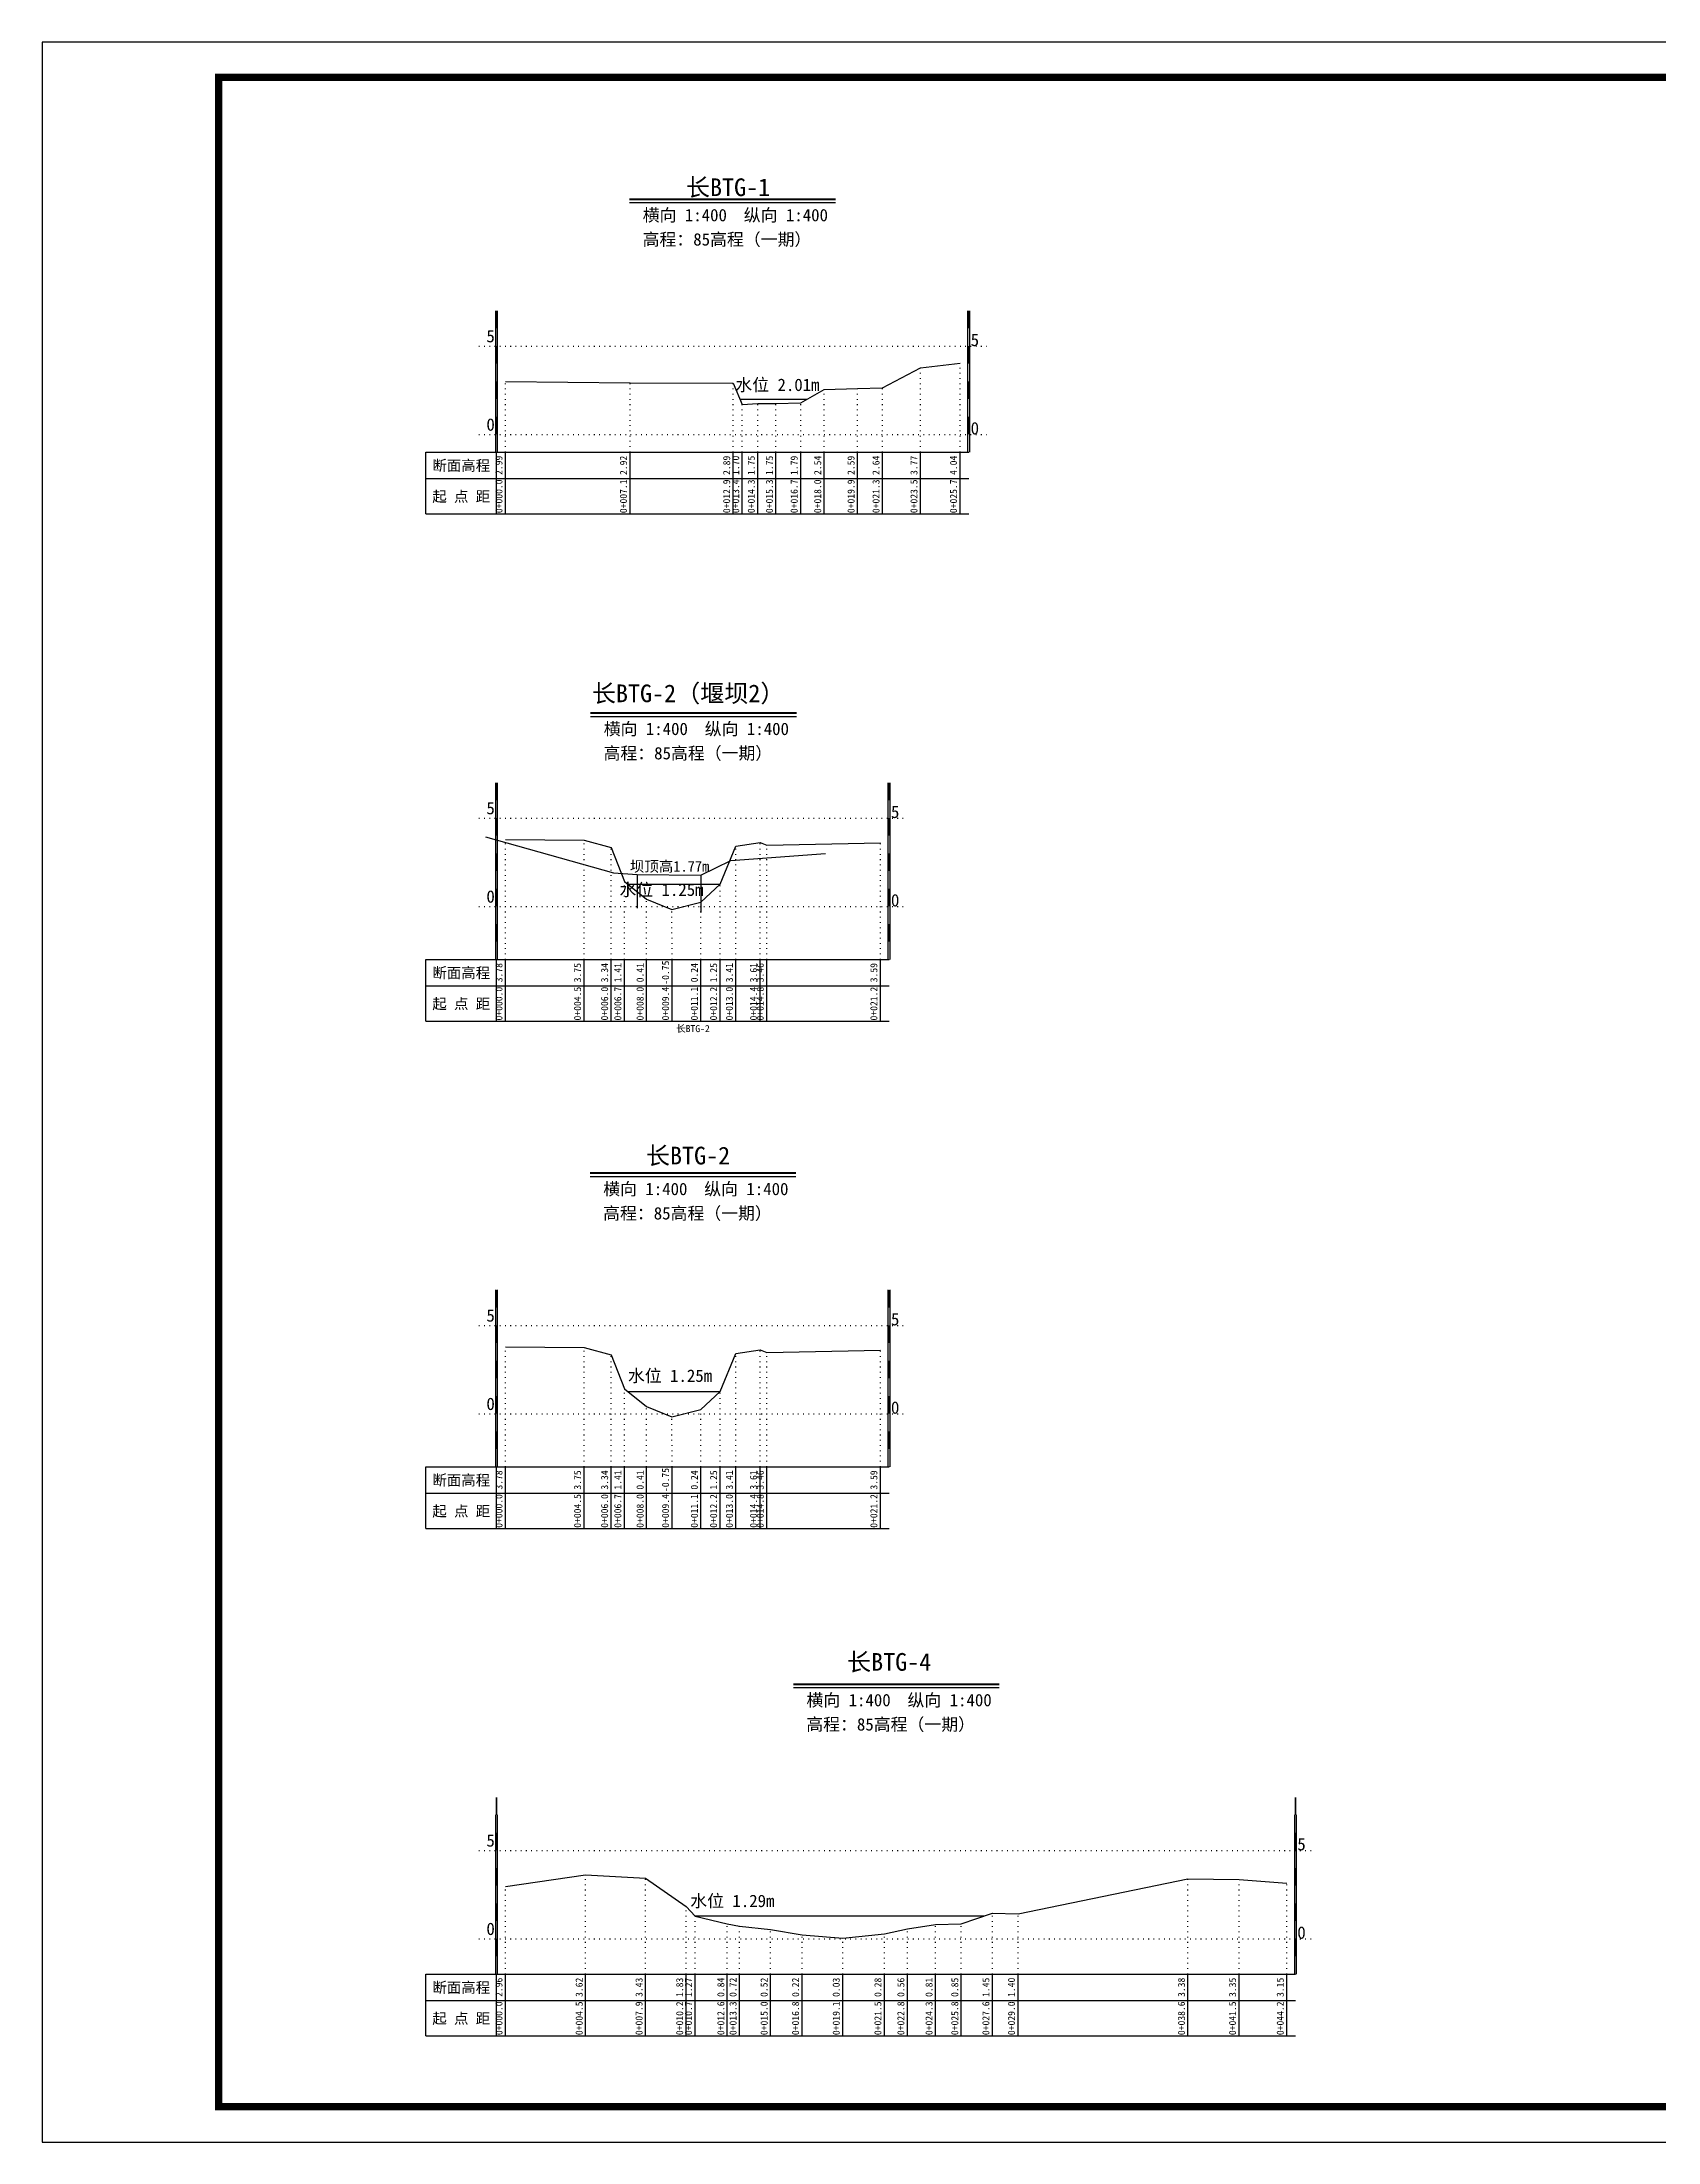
# Model space of a CAD drawing. Header units: millimetres. Extents: x 518104 to 521506, y 3371901 to 3372198.
# Drawn here: x 518104.4 to 518333, y 3371900.9 to 3372197.9 of the extents above; entities that cross this region are included whole.
import ezdxf
from ezdxf.enums import TextEntityAlignment as Align

# ---------------------------------------------------------------- set-up
doc = ezdxf.new("R2010")
doc.units = ezdxf.units.MM
doc.header["$LTSCALE"] = 0.4
doc.header["$MEASUREMENT"] = 0
doc.linetypes.add('X4', pattern=[1.6, 0, -1.6])
for name, color, linetype in [('DMX', 1, 'Continuous'), ('zdm1', 5, 'Continuous'), ('ZDMT5', 3, 'Continuous'), ('图框', 7, 'Continuous'), ('堰坝', 7, 'Continuous'), ('断面名称', 5, 'Continuous'), ('比例尺', 3, 'Continuous'), ('水位', 4, 'Continuous')]:
    doc.layers.add(name, color=color, linetype=linetype)
doc.styles.add('HDM', font='仿宋_GB2312.ttf')

msp = doc.modelspace()

# ---------------------------------------------------------------- linework, layer by layer
at = {"layer": 'DMX', "linetype": 'Continuous', "flags": 128}
for points in [[(518169.93, 3372149.85), (518187.56, 3372149.67), (518202.16, 3372149.6), (518203.43, 3372146.62), (518205.63, 3372146.75), (518208.21, 3372146.75), (518211.71, 3372146.85), (518215.03, 3372148.72), (518219.76, 3372148.85), (518223.28, 3372148.97), (518228.66, 3372151.8), (518234.26, 3372152.47)], [(518169.93, 3372085.07), (518181.06, 3372085), (518184.88, 3372083.97), (518186.76, 3372079.15), (518189.91, 3372076.65), (518193.49, 3372075.19), (518197.58, 3372076.22), (518200.31, 3372078.75), (518202.53, 3372084.15), (518205.96, 3372084.65), (518206.91, 3372084.27), (518222.98, 3372084.6)], [(518169.93, 3372013.32), (518181.06, 3372013.25), (518184.88, 3372012.22), (518186.76, 3372007.4), (518189.91, 3372004.9), (518193.49, 3372003.44), (518197.58, 3372004.47), (518200.31, 3372007), (518202.53, 3372012.4), (518205.96, 3372012.9), (518206.91, 3372012.52), (518222.98, 3372012.85)], [(518169.93, 3371937.02), (518181.28, 3371938.67), (518189.76, 3371938.2), (518195.51, 3371934.2), (518196.76, 3371932.8), (518201.33, 3371931.72), (518203.06, 3371931.42), (518207.46, 3371930.92), (518211.91, 3371930.17), (518217.66, 3371929.7), (518223.56, 3371930.32), (518226.81, 3371931.02), (518230.78, 3371931.65), (518234.43, 3371931.75), (518238.83, 3371933.25), (518242.46, 3371933.12), (518266.51, 3371938.07), (518273.73, 3371938), (518280.48, 3371937.5)]]:
    msp.add_lwpolyline(points, dxfattribs=at)
at = {"layer": 'zdm1', "linetype": 'Continuous'}
for p, q in [((518168.56, 3372139.87), (518168.56, 3372159.87)), ((518168.81, 3372139.87), (518168.81, 3372159.87)), ((518235.38, 3372139.87), (518235.38, 3372159.87)), ((518235.63, 3372139.87), (518235.63, 3372159.87)), ((518158.68, 3372139.87), (518169.93, 3372139.87)), ((518158.68, 3372131.12), (518158.68, 3372139.87)), ((518168.68, 3372131.12), (518168.68, 3372139.87)), ((518169.93, 3372139.87), (518235.51, 3372139.87)), ((518158.68, 3372136.12), (518235.51, 3372136.12)), ((518158.68, 3372131.12), (518235.51, 3372131.12)), ((518168.56, 3372068.12), (518168.56, 3372093.12)), ((518168.81, 3372068.12), (518168.81, 3372093.12)), ((518224.11, 3372068.12), (518224.11, 3372093.12)), ((518224.36, 3372068.12), (518224.36, 3372093.12)), ((518158.68, 3372068.12), (518169.93, 3372068.12)), ((518158.68, 3372059.37), (518158.68, 3372068.12)), ((518168.68, 3372059.37), (518168.68, 3372068.12)), ((518169.93, 3372068.12), (518224.23, 3372068.12)), ((518158.68, 3372064.37), (518224.23, 3372064.37)), ((518158.68, 3372059.37), (518224.23, 3372059.37)), ((518168.56, 3371996.37), (518168.56, 3372021.37)), ((518168.81, 3371996.37), (518168.81, 3372021.37)), ((518224.11, 3371996.37), (518224.11, 3372021.37)), ((518224.36, 3371996.37), (518224.36, 3372021.37)), ((518158.68, 3371996.37), (518169.93, 3371996.37)), ((518158.68, 3371987.62), (518158.68, 3371996.37)), ((518168.68, 3371987.62), (518168.68, 3371996.37)), ((518169.93, 3371996.37), (518224.23, 3371996.37)), ((518158.68, 3371992.62), (518224.23, 3371992.62)), ((518158.68, 3371987.62), (518224.23, 3371987.62)), ((518168.56, 3371924.62), (518168.56, 3371947.12)), ((518168.81, 3371924.62), (518168.81, 3371947.12)), ((518281.61, 3371924.62), (518281.61, 3371947.12)), ((518281.86, 3371924.62), (518281.86, 3371947.12)), ((518158.68, 3371924.62), (518169.93, 3371924.62)), ((518158.68, 3371915.87), (518158.68, 3371924.62)), ((518168.68, 3371915.87), (518168.68, 3371924.62)), ((518169.93, 3371924.62), (518281.73, 3371924.62)), ((518158.68, 3371920.87), (518281.73, 3371920.87)), ((518158.68, 3371915.87), (518281.73, 3371915.87))]:
    msp.add_line(p, q, dxfattribs=at)
at = {"layer": 'zdm1', "linetype": 'X4'}
for p, q in [((518166.18, 3372154.87), (518238.01, 3372154.87)), ((518166.18, 3372142.37), (518238.01, 3372142.37)), ((518166.18, 3372088.12), (518226.73, 3372088.12)), ((518166.18, 3372075.62), (518226.73, 3372075.62)), ((518166.18, 3372016.37), (518226.73, 3372016.37)), ((518166.18, 3372003.87), (518226.73, 3372003.87)), ((518166.18, 3371942.12), (518284.23, 3371942.12)), ((518166.18, 3371929.62), (518284.23, 3371929.62))]:
    msp.add_line(p, q, dxfattribs=at)
at = {"layer": 'zdm1', "linetype": 'Continuous', "flags": 128}
for points in [[(518168.68, 3372157.37, 0.25, 0.25, 0), (518168.68, 3372159.87, 0.25, 0.25, 0)], [(518235.51, 3372157.37, 0.25, 0.25, 0), (518235.51, 3372159.87, 0.25, 0.25, 0)], [(518168.68, 3372152.37, 0.25, 0.25, 0), (518168.68, 3372154.87, 0.25, 0.25, 0)], [(518235.51, 3372152.37, 0.25, 0.25, 0), (518235.51, 3372154.87, 0.25, 0.25, 0)], [(518168.68, 3372147.37, 0.25, 0.25, 0), (518168.68, 3372149.87, 0.25, 0.25, 0)], [(518235.51, 3372147.37, 0.25, 0.25, 0), (518235.51, 3372149.87, 0.25, 0.25, 0)], [(518168.68, 3372142.37, 0.25, 0.25, 0), (518168.68, 3372144.87, 0.25, 0.25, 0)], [(518235.51, 3372142.37, 0.25, 0.25, 0), (518235.51, 3372144.87, 0.25, 0.25, 0)], [(518168.68, 3372090.62, 0.25, 0.25, 0), (518168.68, 3372093.12, 0.25, 0.25, 0)], [(518224.23, 3372090.62, 0.25, 0.25, 0), (518224.23, 3372093.12, 0.25, 0.25, 0)], [(518168.68, 3372085.62, 0.25, 0.25, 0), (518168.68, 3372088.12, 0.25, 0.25, 0)], [(518224.23, 3372085.62, 0.25, 0.25, 0), (518224.23, 3372088.12, 0.25, 0.25, 0)], [(518168.68, 3372080.62, 0.25, 0.25, 0), (518168.68, 3372083.12, 0.25, 0.25, 0)], [(518224.23, 3372080.62, 0.25, 0.25, 0), (518224.23, 3372083.12, 0.25, 0.25, 0)], [(518168.68, 3372075.62, 0.25, 0.25, 0), (518168.68, 3372078.12, 0.25, 0.25, 0)], [(518224.23, 3372075.62, 0.25, 0.25, 0), (518224.23, 3372078.12, 0.25, 0.25, 0)], [(518168.68, 3372070.62, 0.25, 0.25, 0), (518168.68, 3372073.12, 0.25, 0.25, 0)], [(518224.23, 3372070.62, 0.25, 0.25, 0), (518224.23, 3372073.12, 0.25, 0.25, 0)], [(518168.68, 3372018.87, 0.25, 0.25, 0), (518168.68, 3372021.37, 0.25, 0.25, 0)], [(518224.23, 3372018.87, 0.25, 0.25, 0), (518224.23, 3372021.37, 0.25, 0.25, 0)], [(518168.68, 3372013.87, 0.25, 0.25, 0), (518168.68, 3372016.37, 0.25, 0.25, 0)], [(518224.23, 3372013.87, 0.25, 0.25, 0), (518224.23, 3372016.37, 0.25, 0.25, 0)], [(518168.68, 3372008.87, 0.25, 0.25, 0), (518168.68, 3372011.37, 0.25, 0.25, 0)], [(518224.23, 3372008.87, 0.25, 0.25, 0), (518224.23, 3372011.37, 0.25, 0.25, 0)], [(518168.68, 3372003.87, 0.25, 0.25, 0), (518168.68, 3372006.37, 0.25, 0.25, 0)], [(518224.23, 3372003.87, 0.25, 0.25, 0), (518224.23, 3372006.37, 0.25, 0.25, 0)], [(518168.68, 3371998.87, 0.25, 0.25, 0), (518168.68, 3372001.37, 0.25, 0.25, 0)], [(518224.23, 3371998.87, 0.25, 0.25, 0), (518224.23, 3372001.37, 0.25, 0.25, 0)], [(518168.68, 3371947.12, 0.25, 0.25, 0), (518168.68, 3371949.62, 0.25, 0.25, 0)], [(518281.73, 3371947.12, 0.25, 0.25, 0), (518281.73, 3371949.62, 0.25, 0.25, 0)], [(518168.68, 3371942.12, 0.25, 0.25, 0), (518168.68, 3371944.62, 0.25, 0.25, 0)], [(518281.73, 3371942.12, 0.25, 0.25, 0), (518281.73, 3371944.62, 0.25, 0.25, 0)], [(518168.68, 3371937.12, 0.25, 0.25, 0), (518168.68, 3371939.62, 0.25, 0.25, 0)], [(518281.73, 3371937.12, 0.25, 0.25, 0), (518281.73, 3371939.62, 0.25, 0.25, 0)], [(518168.68, 3371932.12, 0.25, 0.25, 0), (518168.68, 3371934.62, 0.25, 0.25, 0)], [(518281.73, 3371932.12, 0.25, 0.25, 0), (518281.73, 3371934.62, 0.25, 0.25, 0)], [(518168.68, 3371927.12, 0.25, 0.25, 0), (518168.68, 3371929.62, 0.25, 0.25, 0)], [(518281.73, 3371927.12, 0.25, 0.25, 0), (518281.73, 3371929.62, 0.25, 0.25, 0)]]:
    msp.add_lwpolyline(points, format="xyseb", dxfattribs=at)
at = {"layer": 'ZDMT5', "linetype": 'X4'}
for p, q in [((518228.66, 3372139.87), (518228.66, 3372151.8)), ((518234.26, 3372139.87), (518234.26, 3372152.47)), ((518169.93, 3372139.87), (518169.93, 3372149.85)), ((518187.56, 3372139.87), (518187.56, 3372149.67)), ((518202.16, 3372139.87), (518202.16, 3372149.6)), ((518215.03, 3372139.87), (518215.03, 3372148.72)), ((518219.76, 3372139.87), (518219.76, 3372148.85)), ((518223.28, 3372139.87), (518223.28, 3372148.97)), ((518203.43, 3372139.87), (518203.43, 3372146.62)), ((518205.63, 3372139.87), (518205.63, 3372146.75)), ((518208.21, 3372139.87), (518208.21, 3372146.75)), ((518211.71, 3372139.87), (518211.71, 3372146.85)), ((518169.93, 3372068.12), (518169.93, 3372085.07)), ((518181.06, 3372068.12), (518181.06, 3372085)), ((518205.96, 3372068.12), (518205.96, 3372084.65)), ((518222.98, 3372068.12), (518222.98, 3372084.6)), ((518184.88, 3372068.12), (518184.88, 3372083.97)), ((518202.53, 3372068.12), (518202.53, 3372084.15)), ((518206.91, 3372068.12), (518206.91, 3372084.27)), ((518186.76, 3372068.12), (518186.76, 3372079.15)), ((518200.31, 3372068.12), (518200.31, 3372078.75)), ((518189.91, 3372068.12), (518189.91, 3372076.65)), ((518197.58, 3372068.12), (518197.58, 3372076.22)), ((518193.51, 3372068.12), (518193.49, 3372075.19)), ((518169.93, 3371996.37), (518169.93, 3372013.32)), ((518181.06, 3371996.37), (518181.06, 3372013.25)), ((518184.88, 3371996.37), (518184.88, 3372012.22)), ((518202.53, 3371996.37), (518202.53, 3372012.4)), ((518205.96, 3371996.37), (518205.96, 3372012.9)), ((518206.91, 3371996.37), (518206.91, 3372012.52)), ((518222.98, 3371996.37), (518222.98, 3372012.85)), ((518186.76, 3371996.37), (518186.76, 3372007.4)), ((518189.91, 3371996.37), (518189.91, 3372004.9)), ((518197.58, 3371996.37), (518197.58, 3372004.47)), ((518200.31, 3371996.37), (518200.31, 3372007)), ((518193.51, 3371996.37), (518193.49, 3372003.44)), ((518169.93, 3371924.62), (518169.93, 3371937.02)), ((518181.28, 3371924.62), (518181.28, 3371938.67)), ((518189.76, 3371924.62), (518189.76, 3371938.2)), ((518266.51, 3371924.62), (518266.51, 3371938.07)), ((518273.73, 3371924.62), (518273.73, 3371938)), ((518280.48, 3371924.62), (518280.48, 3371937.5)), ((518195.51, 3371924.62), (518195.51, 3371934.2)), ((518238.83, 3371924.62), (518238.83, 3371933.25)), ((518242.46, 3371924.62), (518242.46, 3371933.12)), ((518196.76, 3371924.62), (518196.76, 3371932.8)), ((518201.33, 3371924.62), (518201.33, 3371931.72)), ((518203.06, 3371924.62), (518203.06, 3371931.42)), ((518207.46, 3371924.62), (518207.46, 3371930.92)), ((518211.91, 3371924.62), (518211.91, 3371930.17)), ((518223.56, 3371924.62), (518223.56, 3371930.32)), ((518226.81, 3371924.62), (518226.81, 3371931.02)), ((518230.78, 3371924.62), (518230.78, 3371931.65)), ((518234.43, 3371924.62), (518234.43, 3371931.75)), ((518217.66, 3371924.62), (518217.66, 3371929.7))]:
    msp.add_line(p, q, dxfattribs=at)
at = {"layer": 'ZDMT5', "linetype": 'Continuous'}
for p, q in [((518169.93, 3372131.12), (518169.93, 3372139.87)), ((518187.56, 3372131.12), (518187.56, 3372139.87)), ((518202.16, 3372131.12), (518202.16, 3372139.87)), ((518203.43, 3372131.12), (518203.43, 3372139.87)), ((518205.63, 3372131.12), (518205.63, 3372139.87)), ((518208.21, 3372131.12), (518208.21, 3372139.87)), ((518211.71, 3372131.12), (518211.71, 3372139.87)), ((518215.03, 3372131.12), (518215.03, 3372139.87)), ((518219.76, 3372131.12), (518219.76, 3372139.87)), ((518223.28, 3372131.12), (518223.28, 3372139.87)), ((518228.66, 3372131.12), (518228.66, 3372139.87)), ((518234.26, 3372131.12), (518234.26, 3372139.87)), ((518169.93, 3372059.37), (518169.93, 3372068.12)), ((518181.06, 3372059.37), (518181.06, 3372068.12)), ((518184.88, 3372059.37), (518184.88, 3372068.12)), ((518186.76, 3372059.37), (518186.76, 3372068.12)), ((518189.91, 3372059.37), (518189.91, 3372068.12)), ((518193.51, 3372059.37), (518193.51, 3372068.12)), ((518197.58, 3372059.37), (518197.58, 3372068.12)), ((518200.31, 3372059.37), (518200.31, 3372068.12)), ((518202.53, 3372059.37), (518202.53, 3372068.12)), ((518205.96, 3372059.37), (518205.96, 3372068.12)), ((518206.91, 3372059.37), (518206.91, 3372068.12)), ((518222.98, 3372059.37), (518222.98, 3372068.12)), ((518169.93, 3371987.62), (518169.93, 3371996.37)), ((518181.06, 3371987.62), (518181.06, 3371996.37)), ((518184.88, 3371987.62), (518184.88, 3371996.37)), ((518186.76, 3371987.62), (518186.76, 3371996.37)), ((518189.91, 3371987.62), (518189.91, 3371996.37)), ((518193.51, 3371987.62), (518193.51, 3371996.37)), ((518197.58, 3371987.62), (518197.58, 3371996.37)), ((518200.31, 3371987.62), (518200.31, 3371996.37)), ((518202.53, 3371987.62), (518202.53, 3371996.37)), ((518205.96, 3371987.62), (518205.96, 3371996.37)), ((518206.91, 3371987.62), (518206.91, 3371996.37)), ((518222.98, 3371987.62), (518222.98, 3371996.37)), ((518169.93, 3371915.87), (518169.93, 3371924.62)), ((518181.28, 3371915.87), (518181.28, 3371924.62)), ((518189.76, 3371915.87), (518189.76, 3371924.62)), ((518195.51, 3371915.87), (518195.51, 3371924.62)), ((518196.76, 3371915.87), (518196.76, 3371924.62)), ((518201.33, 3371915.87), (518201.33, 3371924.62)), ((518203.06, 3371915.87), (518203.06, 3371924.62)), ((518207.46, 3371915.87), (518207.46, 3371924.62)), ((518211.91, 3371915.87), (518211.91, 3371924.62)), ((518217.66, 3371915.87), (518217.66, 3371924.62)), ((518223.56, 3371915.87), (518223.56, 3371924.62)), ((518226.81, 3371915.87), (518226.81, 3371924.62)), ((518230.78, 3371915.87), (518230.78, 3371924.62)), ((518234.43, 3371915.87), (518234.43, 3371924.62)), ((518238.83, 3371915.87), (518238.83, 3371924.62)), ((518242.46, 3371915.87), (518242.46, 3371924.62)), ((518266.51, 3371915.87), (518266.51, 3371924.62)), ((518273.73, 3371915.87), (518273.73, 3371924.62)), ((518280.48, 3371915.87), (518280.48, 3371924.62))]:
    msp.add_line(p, q, dxfattribs=at)
at = {"layer": '图框', "flags": 128}
msp.add_lwpolyline([(518104.36, 3371900.87), (518524.36, 3371900.87), (518524.36, 3372197.87), (518104.36, 3372197.87)], close=True, dxfattribs=at)
at = {"layer": '图框', "const_width": 1, "flags": 128}
msp.add_lwpolyline([(518129.36, 3371905.87), (518519.36, 3371905.87), (518519.36, 3372192.87), (518129.36, 3372192.87)], close=True, dxfattribs=at)
at = {"layer": '堰坝', "linetype": 'Continuous', "flags": 128}
for points in [[(518167.13, 3372085.45), (518185.21, 3372080.35), (518188.58, 3372080.15), (518197.58, 3372080.05), (518201.82, 3372082.12), (518215.23, 3372083.1)], [(518188.58, 3372080.15), (518188.58, 3372075.35)], [(518197.58, 3372080.05), (518197.58, 3372074.76)]]:
    msp.add_lwpolyline(points, dxfattribs=at)
at = {"layer": '比例尺', "color": 3, "linetype": 'Continuous', "lineweight": 40}
for p, q in [((518187.5, 3372175.66), (518216.63, 3372175.66)), ((518181.98, 3372103), (518211.1, 3372103)), ((518181.91, 3372037.93), (518211.04, 3372037.93)), ((518210.67, 3371965.64), (518239.79, 3371965.64))]:
    msp.add_line(p, q, dxfattribs=at)
at = {"layer": '比例尺', "color": 3, "linetype": 'Continuous'}
for p, q in [((518187.5, 3372175.16), (518216.63, 3372175.16)), ((518181.98, 3372102.5), (518211.1, 3372102.5)), ((518181.91, 3372037.43), (518211.04, 3372037.43)), ((518210.67, 3371965.14), (518239.79, 3371965.14))]:
    msp.add_line(p, q, dxfattribs=at)
at = {"layer": '水位', "color": 6, "linetype": 'Continuous'}
for p, q in [((518203.11, 3372147.37), (518212.64, 3372147.37)), ((518187.26, 3372078.75), (518200.31, 3372078.75)), ((518187.26, 3372007), (518200.31, 3372007)), ((518196.71, 3371932.85), (518237.66, 3371932.85))]:
    msp.add_line(p, q, dxfattribs=at)

# ---------------------------------------------------------------- texts
at = {"layer": 'zdm1', "linetype": 'Continuous', "style": 'HDM'}
for s, p in [('5', (518168.43, 3372154.87)), ('0', (518168.43, 3372142.37)), ('5', (518168.43, 3372088.12)), ('0', (518168.43, 3372075.62)), ('5', (518168.43, 3372016.37)), ('0', (518168.43, 3372003.87)), ('5', (518168.43, 3371942.12)), ('0', (518168.43, 3371929.62))]:
    msp.add_text(s, height=1.75, dxfattribs=at).set_placement(p, align=Align.BOTTOM_RIGHT)
for s, p in [('5', (518235.76, 3372154.87)), ('0', (518235.76, 3372142.37)), ('5', (518224.48, 3372088.12)), ('0', (518224.48, 3372075.62)), ('5', (518224.48, 3372016.37)), ('0', (518224.48, 3372003.87)), ('5', (518281.98, 3371942.12)), ('0', (518281.98, 3371929.62))]:
    msp.add_text(s, height=1.75, dxfattribs=at).set_placement(p)
for s, height, p in [('断面高程', 1.5, (518163.68, 3372138)), ('起 点 距', 1.5, (518163.68, 3372133.62)), ('断面高程', 1.5, (518163.68, 3372066.25)), ('起 点 距', 1.5, (518163.68, 3372061.87)), ('长BTG-2', 1, (518196.46, 3372058.37)), ('断面高程', 1.5, (518163.68, 3371994.5)), ('起 点 距', 1.5, (518163.68, 3371990.12)), ('断面高程', 1.5, (518163.68, 3371922.75)), ('起 点 距', 1.5, (518163.68, 3371918.37))]:
    msp.add_text(s, height=height, dxfattribs=at).set_placement(p, align=Align.MIDDLE)
at = {"layer": 'ZDMT5', "linetype": 'Continuous', "style": 'HDM'}
for s, p in [('2.99', (518169.81, 3372138)), ('2.92', (518187.43, 3372138)), ('2.89', (518202.03, 3372138)), ('1.70', (518203.31, 3372138)), ('1.75', (518205.51, 3372138)), ('1.75', (518208.08, 3372138)), ('1.79', (518211.58, 3372138)), ('2.54', (518214.91, 3372138)), ('2.59', (518219.63, 3372138)), ('2.64', (518223.16, 3372138)), ('3.77', (518228.53, 3372138)), ('4.04', (518234.13, 3372138)), ('0+000.0', (518169.81, 3372133.62)), ('0+007.1', (518187.43, 3372133.62)), ('0+012.9', (518202.03, 3372133.62)), ('0+013.4', (518203.31, 3372133.62)), ('0+014.3', (518205.51, 3372133.62)), ('0+015.3', (518208.08, 3372133.62)), ('0+016.7', (518211.58, 3372133.62)), ('0+018.0', (518214.91, 3372133.62)), ('0+019.9', (518219.63, 3372133.62)), ('0+021.3', (518223.16, 3372133.62)), ('0+023.5', (518228.53, 3372133.62)), ('0+025.7', (518234.13, 3372133.62)), ('3.78', (518169.81, 3372066.25)), ('3.75', (518180.93, 3372066.25)), ('3.34', (518184.76, 3372066.25)), ('1.41', (518186.63, 3372066.25)), ('0.41', (518189.78, 3372066.25)), ('-0.75', (518193.38, 3372066.25)), ('0.24', (518197.46, 3372066.25)), ('1.25', (518200.18, 3372066.25)), ('3.41', (518202.41, 3372066.25)), ('3.61', (518205.83, 3372066.25)), ('3.46', (518206.78, 3372066.25)), ('3.59', (518222.86, 3372066.25)), ('0+000.0', (518169.81, 3372061.87)), ('0+004.5', (518180.93, 3372061.87)), ('0+006.0', (518184.76, 3372061.87)), ('0+006.7', (518186.63, 3372061.87)), ('0+008.0', (518189.78, 3372061.87)), ('0+009.4', (518193.38, 3372061.87)), ('0+011.1', (518197.46, 3372061.87)), ('0+012.2', (518200.18, 3372061.87)), ('0+013.0', (518202.41, 3372061.87)), ('0+014.4', (518205.83, 3372061.87)), ('0+014.8', (518206.78, 3372061.87)), ('0+021.2', (518222.86, 3372061.87)), ('3.78', (518169.81, 3371994.5)), ('3.75', (518180.93, 3371994.5)), ('3.34', (518184.76, 3371994.5)), ('1.41', (518186.63, 3371994.5)), ('0.41', (518189.78, 3371994.5)), ('-0.75', (518193.38, 3371994.5)), ('0.24', (518197.46, 3371994.5)), ('1.25', (518200.18, 3371994.5)), ('3.41', (518202.41, 3371994.5)), ('3.61', (518205.83, 3371994.5)), ('3.46', (518206.78, 3371994.5)), ('3.59', (518222.86, 3371994.5)), ('0+000.0', (518169.81, 3371990.12)), ('0+004.5', (518180.93, 3371990.12)), ('0+006.0', (518184.76, 3371990.12)), ('0+006.7', (518186.63, 3371990.12)), ('0+008.0', (518189.78, 3371990.12)), ('0+009.4', (518193.38, 3371990.12)), ('0+011.1', (518197.46, 3371990.12)), ('0+012.2', (518200.18, 3371990.12)), ('0+013.0', (518202.41, 3371990.12)), ('0+014.4', (518205.83, 3371990.12)), ('0+014.8', (518206.78, 3371990.12)), ('0+021.2', (518222.86, 3371990.12)), ('2.96', (518169.81, 3371922.75)), ('3.62', (518181.16, 3371922.75)), ('3.43', (518189.63, 3371922.75)), ('1.83', (518195.38, 3371922.75)), ('1.27', (518196.63, 3371922.75)), ('0.84', (518201.21, 3371922.75)), ('0.72', (518202.93, 3371922.75)), ('0.52', (518207.33, 3371922.75)), ('0.22', (518211.78, 3371922.75)), ('0.03', (518217.53, 3371922.75)), ('0.28', (518223.43, 3371922.75)), ('0.56', (518226.68, 3371922.75)), ('0.81', (518230.66, 3371922.75)), ('0.85', (518234.31, 3371922.75)), ('1.45', (518238.71, 3371922.75)), ('1.40', (518242.33, 3371922.75)), ('3.38', (518266.38, 3371922.75)), ('3.35', (518273.61, 3371922.75)), ('3.15', (518280.36, 3371922.75)), ('0+000.0', (518169.81, 3371918.37)), ('0+004.5', (518181.16, 3371918.37)), ('0+007.9', (518189.63, 3371918.37)), ('0+010.2', (518195.38, 3371918.37)), ('0+010.7', (518196.63, 3371918.37)), ('0+012.6', (518201.21, 3371918.37)), ('0+013.3', (518202.93, 3371918.37)), ('0+015.0', (518207.33, 3371918.37)), ('0+016.8', (518211.78, 3371918.37)), ('0+019.1', (518217.53, 3371918.37)), ('0+021.5', (518223.43, 3371918.37)), ('0+022.8', (518226.68, 3371918.37)), ('0+024.3', (518230.66, 3371918.37)), ('0+025.8', (518234.31, 3371918.37)), ('0+027.6', (518238.71, 3371918.37)), ('0+029.0', (518242.33, 3371918.37)), ('0+038.6', (518266.38, 3371918.37)), ('0+041.5', (518273.61, 3371918.37)), ('0+044.2', (518280.36, 3371918.37))]:
    msp.add_text(s, height=1, rotation=90, dxfattribs=at).set_placement(p, align=Align.BOTTOM_CENTER)
at = {"layer": '堰坝', "color": 11, "linetype": 'Continuous', "style": 'HDM'}
msp.add_text('坝顶高1.77m', height=1.5, dxfattribs=at).set_placement((518193.16, 3372081.31), align=Align.MIDDLE)
at = {"layer": '断面名称', "color": 5, "linetype": 'Continuous', "style": 'HDM'}
for s, p in [('长BTG-1', (518201.43, 3372177.38)), ('长BTG-2（堰坝2）', (518195.79, 3372105.8)), ('长BTG-2', (518195.77, 3372040.43))]:
    msp.add_text(s, height=2.5, dxfattribs=at).set_placement(p, align=Align.MIDDLE)
msp.add_text('长BTG-4', height=2.5, dxfattribs=at).set_placement((518218.27, 3371967.52))
at = {"layer": '比例尺', "color": 3, "linetype": 'Continuous', "style": 'HDM'}
for s, p in [('横向 1:400  纵向 1:400', (518215.57, 3372171.99)), ('高程：85高程（一期）', (518213.21, 3372168.56)), ('横向 1:400  纵向 1:400', (518210.05, 3372099.33)), ('高程：85高程（一期）', (518207.68, 3372095.89)), ('横向 1:400  纵向 1:400', (518209.98, 3372034.26)), ('高程：85高程（一期）', (518207.62, 3372030.82)), ('横向 1:400  纵向 1:400', (518238.74, 3371961.97)), ('高程：85高程（一期）', (518236.37, 3371958.54))]:
    msp.add_text(s, height=1.75, dxfattribs=at).set_placement(p, align=Align.BOTTOM_RIGHT)
at = {"layer": '水位', "color": 6, "linetype": 'Continuous', "style": 'HDM'}
for s, p in [('水位 2.01m', (518214.38, 3372147.99)), ('水位 1.25m', (518197.97, 3372076.58)), ('水位 1.25m', (518199.18, 3372007.85)), ('水位 1.29m', (518208, 3371933.57))]:
    msp.add_text(s, height=1.75, dxfattribs=at).set_placement(p, align=Align.BOTTOM_RIGHT)

doc.saveas('drawing.dxf')
